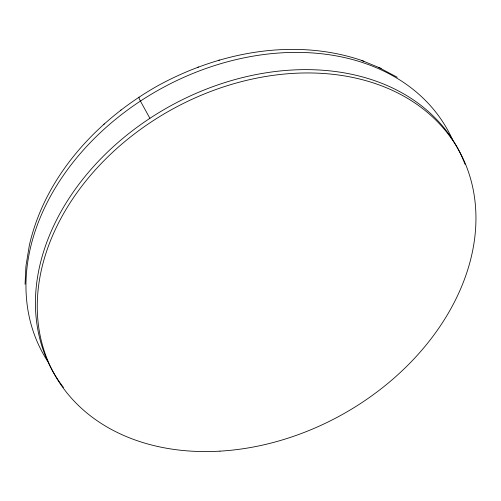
<?xml version="1.0" encoding="UTF-8"?>
<svg xmlns="http://www.w3.org/2000/svg" width="501" height="501" viewBox="0 0 501 501"><rect width="100%" height="100%" fill="white"/><g stroke="black" fill="none" stroke-linecap="round" stroke-linejoin="round"><path stroke-width="0.75" d="M25.05 284.267L25.939 266.087L29.377 245.121C45.29 175.932 97.213 119.896 157.865 85.721C219.043 52.142 294.137 37.644 361.522 60.377L363.876 61.341M138.959 97.175L139.184 98.678L140.424 101.077L149.899 118.317M103.544 124.53L104.271 123.929M120.541 110.358L121.035 109.951M197.901 67.197L198.471 67.015M218.643 60.308L219.501 60.026M378.712 67.453L397.23 77.254M361.522 60.377L381.211 68.474M63.47 387.455A231.149 174.711 -28.8 0 1 169.369 106.531A231.149 174.711 -28.8 0 1 465.041 164.253M47.739 361.396A231.149 174.711 -28.8 0 1 161.616 88.339A231.149 174.711 -28.8 0 1 452.566 139.792M219.958 451.15A231.149 174.711 -28.8 0 0 462.216 156.813A231.149 174.711 -28.8 0 0 87.637 178.819A231.149 174.711 -28.8 0 0 219.958 451.15"/></g></svg>
